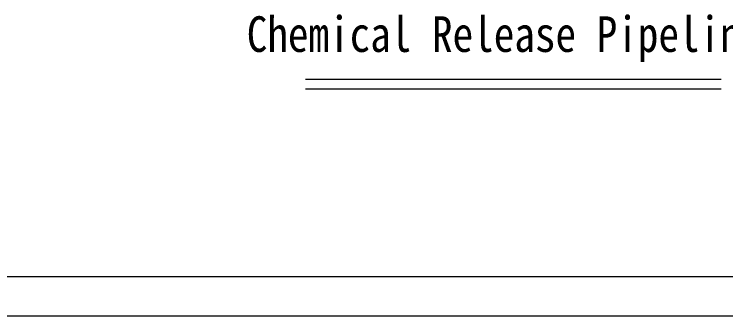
# Model space of a CAD drawing. Extents: x 838828 to 1489448, y 610351 to 848160.
# Drawn here: x 963155 to 981370, y 659886 to 667601 of the extents above; entities that cross this region are included whole.
import ezdxf

# ---------------------------------------------------------------- set-up
doc = ezdxf.new("R2010")
doc.units = 0
doc.header["$LTSCALE"] = 1000
doc.header["$MEASUREMENT"] = 0
doc.layers.get('0').update_dxf_attribs({"linetype": 'CONTINUOUS', "lineweight": 13})
doc.layers.add('文字', color=7, linetype='CONTINUOUS', lineweight=13)
doc.styles.add('ST', font='SimSun.ttf', dxfattribs={"width": 0.8})

msp = doc.modelspace()

# ---------------------------------------------------------------- linework, layer by layer
at = {"linetype": 'ByBlock', "ltscale": 200}
for p, q in [((970611, 665943), (981251, 665943)), ((970611, 665690), (981251, 665690))]:
    msp.add_line(p, q, dxfattribs=at)
msp.add_line((954926, 660886), (1010826, 660886))
at = {"linetype": 'Continuous'}
msp.add_line((952426, 659886), (1011826, 659886), dxfattribs=at)

# ---------------------------------------------------------------- texts
at = {"layer": '文字', "linetype": 'Continuous', "style": 'ST', "width": 0.85}
msp.add_text('Chemical Release Pipeline Diagram', height=911.25, dxfattribs=at).set_placement((969107, 666637))

doc.saveas('drawing.dxf')
